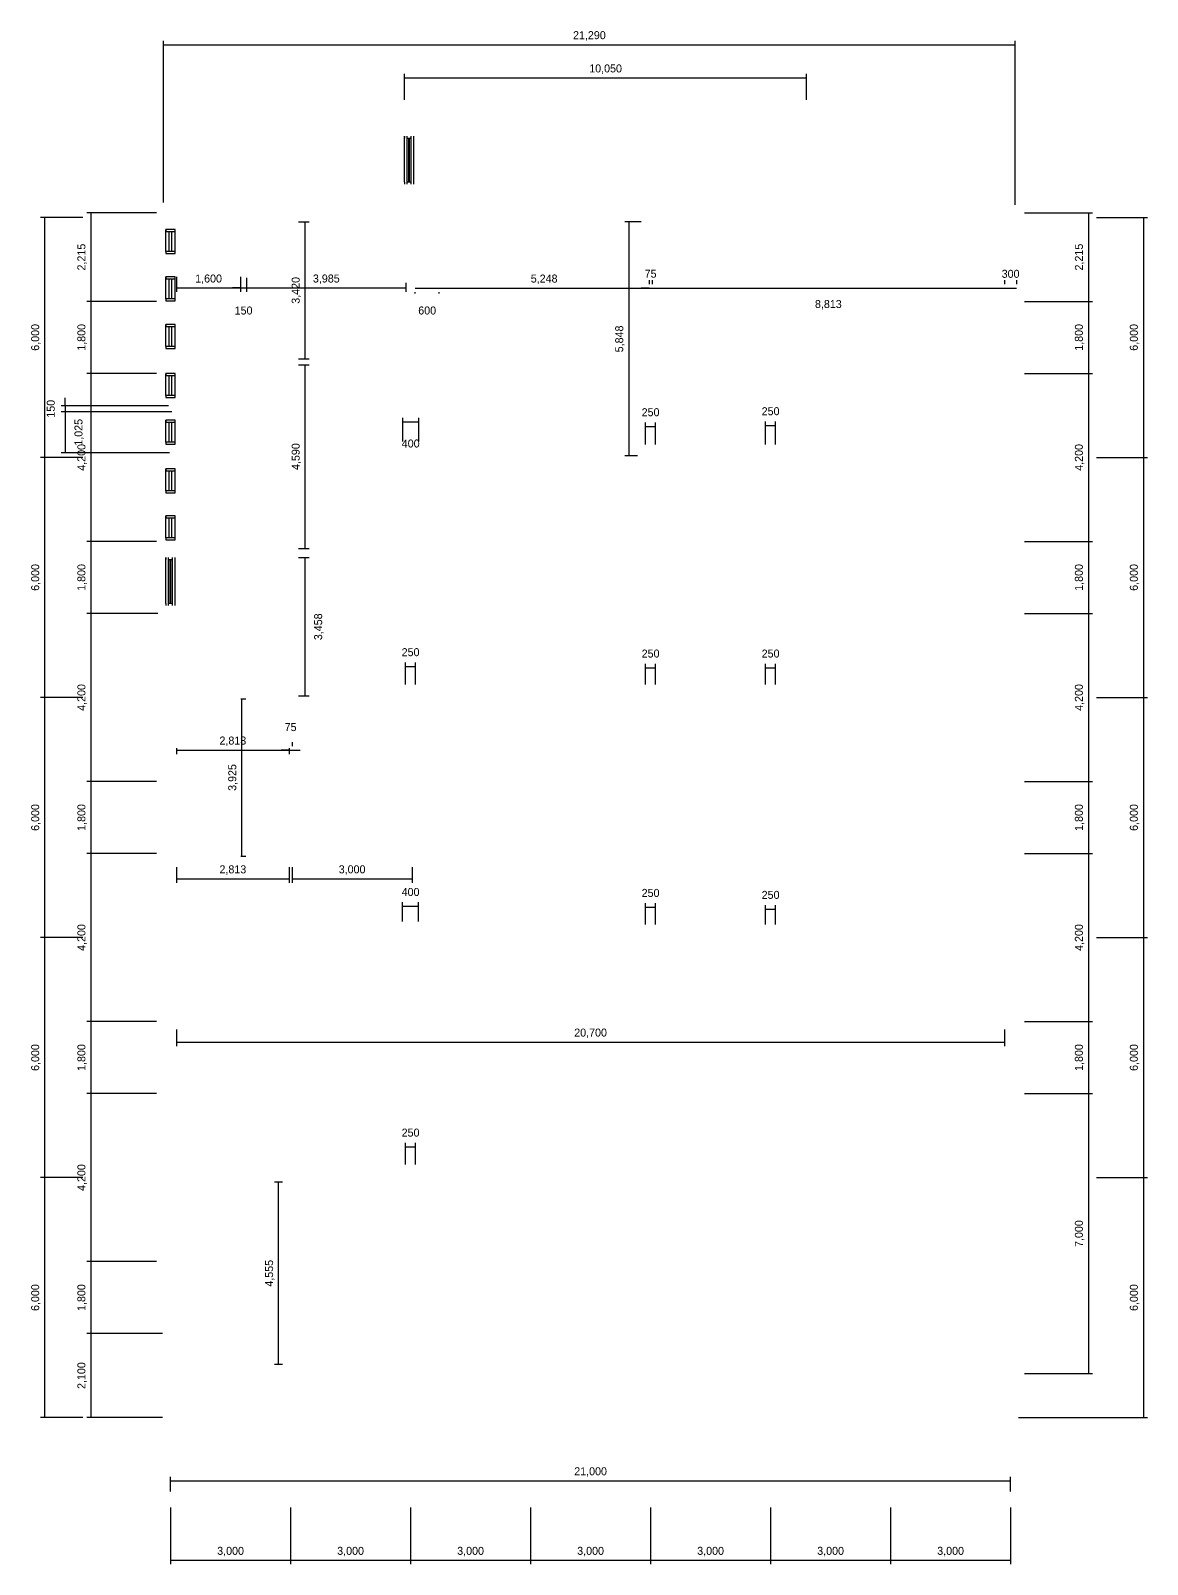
# Model space of a CAD drawing. Extents: x -2017610 to 288295, y -481381 to 250994.
# Drawn here: x 206025 to 233941, y -277472 to -239139 of the extents above; entities that cross this region are included whole.
import ezdxf

# ---------------------------------------------------------------- set-up
doc = ezdxf.new("R2010")
doc.units = 0
doc.header["$LTSCALE"] = 7
doc.header["$MEASUREMENT"] = 0
doc.header["$PDMODE"] = 2
doc.layers.get('0').update_dxf_attribs({"linetype": 'CONTINUOUS'})
doc.layers.get('DEFPOINTS').update_dxf_attribs({"linetype": 'CONTINUOUS'})
doc.layers.add('DIM', color=1, linetype='CONTINUOUS')
doc.layers.add('DOOR-WINDOW', color=8, linetype='CONTINUOUS')
doc.styles.add('STYLUS', font='stylu.ttf')
doc.dimstyles.new('DIM100S', dxfattribs={"dimscale": 0, "dimtxt": 200, "dimasz": 200, "dimexe": 100, "dimexo": 200, "dimgap": 100, "dimtad": 1, "dimdec": 0, "dimtxsty": 'STYLUS', "dimblk1": 'ARCHTICK', "dimblk2": 'ARCHTICK', "dimsah": 1, "dimcen": 100, "dimclrd": 256, "dimclre": 256, "dimclrt": 10, "dimazin": 3, "dimtfac": 1, "dimtdec": 0, "dimtmove": 0, "dimatfit": 3, "dimtolj": 1, "dimtzin": 0})

# ---------------------------------------------------------------- blocks, each defined once
blk = doc.blocks.new('*D653')
at = {"layer": 'DEFPOINTS', "color": 0}
for p in [(224648, -249007), (224398, -249680), (224648, -249680)]:
    blk.add_point(p, dxfattribs=at)
at = {"layer": 'DIM'}
for p, q in [((224398, -249480), (224398, -248907)), ((224398, -249007), (224648, -249007)), ((224648, -249480), (224648, -248907))]:
    blk.add_line(p, q, dxfattribs=at)
at = {"layer": 'DIM', "color": 10, "insert": (224523, -248652), "char_height": 200, "attachment_point": 5, "style": 'STYLUS'}
blk.add_mtext('\\A1;250', dxfattribs=at)
blk = doc.blocks.new('_ARCHTICK')
blk = doc.blocks.new('*D654')
at = {"layer": 'DEFPOINTS', "color": 0}
for p in [(221648, -249032), (221398, -249680), (221648, -249680)]:
    blk.add_point(p, dxfattribs=at)
at = {"layer": 'DIM'}
for p, q in [((221398, -249480), (221398, -248932)), ((221398, -249032), (221648, -249032)), ((221648, -249480), (221648, -248932))]:
    blk.add_line(p, q, dxfattribs=at)
at = {"layer": 'DIM', "color": 10, "insert": (221523, -248677), "char_height": 200, "attachment_point": 5, "style": 'STYLUS'}
blk.add_mtext('\\A1;250', dxfattribs=at)
blk = doc.blocks.new('*D655')
at = {"layer": 'DEFPOINTS', "color": 0}
for p in [(215726, -248914), (215326, -249608), (215726, -249608)]:
    blk.add_point(p, dxfattribs=at)
at = {"layer": 'DIM'}
for p, q in [((215326, -249408), (215326, -248814)), ((215326, -248914), (215726, -248914)), ((215726, -249408), (215726, -248814))]:
    blk.add_line(p, q, dxfattribs=at)
at = {"layer": 'DIM', "color": 10, "insert": (215526, -249459), "char_height": 200, "attachment_point": 5, "style": 'STYLUS'}
blk.add_mtext('\\A1;400', dxfattribs=at)
blk = doc.blocks.new('*D656')
at = {"layer": 'DEFPOINTS', "color": 0}
for p in [(215648, -255030), (215398, -255680), (215648, -255680)]:
    blk.add_point(p, dxfattribs=at)
at = {"layer": 'DIM'}
for p, q in [((215398, -255480), (215398, -254930)), ((215398, -255030), (215648, -255030)), ((215648, -255480), (215648, -254930))]:
    blk.add_line(p, q, dxfattribs=at)
at = {"layer": 'DIM', "color": 10, "insert": (215523, -254675), "char_height": 200, "attachment_point": 5, "style": 'STYLUS'}
blk.add_mtext('\\A1;250', dxfattribs=at)
blk = doc.blocks.new('*D657')
at = {"layer": 'DEFPOINTS', "color": 0}
for p in [(221648, -255064), (221398, -255680), (221648, -255680)]:
    blk.add_point(p, dxfattribs=at)
at = {"layer": 'DIM'}
for p, q in [((221398, -255480), (221398, -254964)), ((221398, -255064), (221648, -255064)), ((221648, -255480), (221648, -254964))]:
    blk.add_line(p, q, dxfattribs=at)
at = {"layer": 'DIM', "color": 10, "insert": (221523, -254709), "char_height": 200, "attachment_point": 5, "style": 'STYLUS'}
blk.add_mtext('\\A1;250', dxfattribs=at)
blk = doc.blocks.new('*D658')
at = {"layer": 'DEFPOINTS', "color": 0}
for p in [(224648, -255064), (224398, -255680), (224648, -255680)]:
    blk.add_point(p, dxfattribs=at)
at = {"layer": 'DIM'}
for p, q in [((224398, -255480), (224398, -254964)), ((224398, -255064), (224648, -255064)), ((224648, -255480), (224648, -254964))]:
    blk.add_line(p, q, dxfattribs=at)
at = {"layer": 'DIM', "color": 10, "insert": (224523, -254709), "char_height": 200, "attachment_point": 5, "style": 'STYLUS'}
blk.add_mtext('\\A1;250', dxfattribs=at)
blk = doc.blocks.new('*D659')
at = {"layer": 'DEFPOINTS', "color": 0}
for p in [(215723, -261023), (215323, -261605), (215723, -261605)]:
    blk.add_point(p, dxfattribs=at)
at = {"layer": 'DIM'}
for p, q in [((215323, -261405), (215323, -260923)), ((215323, -261023), (215723, -261023)), ((215723, -261405), (215723, -260923))]:
    blk.add_line(p, q, dxfattribs=at)
at = {"layer": 'DIM', "color": 10, "insert": (215523, -260668), "char_height": 200, "attachment_point": 5, "style": 'STYLUS'}
blk.add_mtext('\\A1;400', dxfattribs=at)
blk = doc.blocks.new('*D660')
at = {"layer": 'DEFPOINTS', "color": 0}
for p in [(221648, -261047), (221398, -261680), (221648, -261680)]:
    blk.add_point(p, dxfattribs=at)
at = {"layer": 'DIM'}
for p, q in [((221398, -261480), (221398, -260947)), ((221398, -261047), (221648, -261047)), ((221648, -261480), (221648, -260947))]:
    blk.add_line(p, q, dxfattribs=at)
at = {"layer": 'DIM', "color": 10, "insert": (221523, -260692), "char_height": 200, "attachment_point": 5, "style": 'STYLUS'}
blk.add_mtext('\\A1;250', dxfattribs=at)
blk = doc.blocks.new('*D661')
at = {"layer": 'DEFPOINTS', "color": 0}
for p in [(224648, -261096), (224398, -261680), (224648, -261680)]:
    blk.add_point(p, dxfattribs=at)
at = {"layer": 'DIM'}
for p, q in [((224398, -261480), (224398, -260996)), ((224648, -261480), (224648, -260996)), ((224398, -261096), (224648, -261096))]:
    blk.add_line(p, q, dxfattribs=at)
at = {"layer": 'DIM', "color": 10, "insert": (224523, -260741), "char_height": 200, "attachment_point": 5, "style": 'STYLUS'}
blk.add_mtext('\\A1;250', dxfattribs=at)
blk = doc.blocks.new('*D662')
at = {"layer": 'DEFPOINTS', "color": 0}
for p in [(215648, -267038), (215398, -267680), (215648, -267680)]:
    blk.add_point(p, dxfattribs=at)
at = {"layer": 'DIM'}
for p, q in [((215398, -267480), (215398, -266938)), ((215398, -267038), (215648, -267038)), ((215648, -267480), (215648, -266938))]:
    blk.add_line(p, q, dxfattribs=at)
at = {"layer": 'DIM', "color": 10, "insert": (215523, -266683), "char_height": 200, "attachment_point": 5, "style": 'STYLUS'}
blk.add_mtext('\\A1;250', dxfattribs=at)
blk = doc.blocks.new('*D663')
at = {"layer": 'DEFPOINTS', "color": 0}
for p in [(225423, -240320), (215373, -241065), (225423, -241065)]:
    blk.add_point(p, dxfattribs=at)
at = {"layer": 'DIM'}
for p, q in [((215373, -240865), (215373, -240220)), ((215373, -240320), (225423, -240320)), ((225423, -240865), (225423, -240220))]:
    blk.add_line(p, q, dxfattribs=at)
at = {"layer": 'DIM', "color": 10, "insert": (220398, -240101), "char_height": 200, "attachment_point": 5, "style": 'STYLUS'}
blk.add_mtext('\\A1;10,050', dxfattribs=at)
blk = doc.blocks.new('*D664')
at = {"layer": 'DEFPOINTS', "color": 0}
for p in [(230638, -239489), (209348, -243630), (230638, -243690)]:
    blk.add_point(p, dxfattribs=at)
at = {"layer": 'DIM'}
for p, q in [((209348, -243430), (209348, -239389)), ((209348, -239489), (230638, -239489)), ((230638, -243490), (230638, -239389))]:
    blk.add_line(p, q, dxfattribs=at)
at = {"layer": 'DIM', "color": 10, "insert": (219993, -239270), "char_height": 200, "attachment_point": 5, "style": 'STYLUS'}
blk.add_mtext('\\A1;21,290', dxfattribs=at)
blk = doc.blocks.new('*D665')
at = {"layer": 'DEFPOINTS', "color": 0}
for p in [(209523, -275855), (212523, -275855), (212523, -277372)]:
    blk.add_point(p, dxfattribs=at)
at = {"layer": 'DIM'}
for p, q in [((209523, -276055), (209523, -277472)), ((212523, -276055), (212523, -277472)), ((209523, -277372), (212523, -277372))]:
    blk.add_line(p, q, dxfattribs=at)
at = {"layer": 'DIM', "color": 10, "insert": (211023, -277154), "char_height": 200, "attachment_point": 5, "style": 'STYLUS'}
blk.add_mtext('\\A1;3,000', dxfattribs=at)
blk = doc.blocks.new('*D666')
at = {"layer": 'DEFPOINTS', "color": 0}
for p in [(212523, -275855), (215523, -275855), (215523, -277372)]:
    blk.add_point(p, dxfattribs=at)
at = {"layer": 'DIM'}
for p, q in [((212523, -276055), (212523, -277472)), ((215523, -276055), (215523, -277472)), ((212523, -277372), (215523, -277372))]:
    blk.add_line(p, q, dxfattribs=at)
at = {"layer": 'DIM', "color": 10, "insert": (214023, -277154), "char_height": 200, "attachment_point": 5, "style": 'STYLUS'}
blk.add_mtext('\\A1;3,000', dxfattribs=at)
blk = doc.blocks.new('*D667')
at = {"layer": 'DEFPOINTS', "color": 0}
for p in [(215523, -275855), (218523, -275855), (218523, -277372)]:
    blk.add_point(p, dxfattribs=at)
at = {"layer": 'DIM'}
for p, q in [((215523, -276055), (215523, -277472)), ((218523, -276055), (218523, -277472)), ((215523, -277372), (218523, -277372))]:
    blk.add_line(p, q, dxfattribs=at)
at = {"layer": 'DIM', "color": 10, "insert": (217023, -277154), "char_height": 200, "attachment_point": 5, "style": 'STYLUS'}
blk.add_mtext('\\A1;3,000', dxfattribs=at)
blk = doc.blocks.new('*D668')
at = {"layer": 'DEFPOINTS', "color": 0}
for p in [(218523, -275855), (221523, -275855), (221523, -277372)]:
    blk.add_point(p, dxfattribs=at)
at = {"layer": 'DIM'}
for p, q in [((218523, -276055), (218523, -277472)), ((221523, -276055), (221523, -277472)), ((218523, -277372), (221523, -277372))]:
    blk.add_line(p, q, dxfattribs=at)
at = {"layer": 'DIM', "color": 10, "insert": (220023, -277154), "char_height": 200, "attachment_point": 5, "style": 'STYLUS'}
blk.add_mtext('\\A1;3,000', dxfattribs=at)
blk = doc.blocks.new('*D669')
at = {"layer": 'DEFPOINTS', "color": 0}
for p in [(221523, -275855), (224523, -275855), (224523, -277372)]:
    blk.add_point(p, dxfattribs=at)
at = {"layer": 'DIM'}
for p, q in [((221523, -276055), (221523, -277472)), ((224523, -276055), (224523, -277472)), ((221523, -277372), (224523, -277372))]:
    blk.add_line(p, q, dxfattribs=at)
at = {"layer": 'DIM', "color": 10, "insert": (223023, -277154), "char_height": 200, "attachment_point": 5, "style": 'STYLUS'}
blk.add_mtext('\\A1;3,000', dxfattribs=at)
blk = doc.blocks.new('*D670')
at = {"layer": 'DEFPOINTS', "color": 0}
for p in [(224523, -275855), (227523, -275855), (227523, -277372)]:
    blk.add_point(p, dxfattribs=at)
at = {"layer": 'DIM'}
for p, q in [((224523, -276055), (224523, -277472)), ((227523, -276055), (227523, -277472)), ((224523, -277372), (227523, -277372))]:
    blk.add_line(p, q, dxfattribs=at)
at = {"layer": 'DIM', "color": 10, "insert": (226023, -277154), "char_height": 200, "attachment_point": 5, "style": 'STYLUS'}
blk.add_mtext('\\A1;3,000', dxfattribs=at)
blk = doc.blocks.new('*D671')
at = {"layer": 'DEFPOINTS', "color": 0}
for p in [(227523, -275855), (230523, -275855), (230523, -277372)]:
    blk.add_point(p, dxfattribs=at)
at = {"layer": 'DIM'}
for p, q in [((227523, -276055), (227523, -277472)), ((230523, -276055), (230523, -277472)), ((227523, -277372), (230523, -277372))]:
    blk.add_line(p, q, dxfattribs=at)
at = {"layer": 'DIM', "color": 10, "insert": (229023, -277154), "char_height": 200, "attachment_point": 5, "style": 'STYLUS'}
blk.add_mtext('\\A1;3,000', dxfattribs=at)
blk = doc.blocks.new('*D672')
at = {"layer": 'DEFPOINTS', "color": 0}
for p in [(230523, -275384), (209523, -275855), (230523, -275855)]:
    blk.add_point(p, dxfattribs=at)
at = {"layer": 'DIM'}
for p, q in [((209523, -275655), (209523, -275284)), ((209523, -275384), (230523, -275384)), ((230523, -275655), (230523, -275284))]:
    blk.add_line(p, q, dxfattribs=at)
at = {"layer": 'DIM', "color": 10, "insert": (220023, -275165), "char_height": 200, "attachment_point": 5, "style": 'STYLUS'}
blk.add_mtext('\\A1;21,000', dxfattribs=at)
blk = doc.blocks.new('*D673')
at = {"layer": 'DEFPOINTS', "color": 0}
for p in [(230673, -243690), (230673, -245905), (232467, -245905)]:
    blk.add_point(p, dxfattribs=at)
at = {"layer": 'DIM'}
for p, q in [((230873, -243690), (232567, -243690)), ((232467, -243690), (232467, -245905)), ((230873, -245905), (232567, -245905))]:
    blk.add_line(p, q, dxfattribs=at)
at = {"layer": 'DIM', "color": 10, "insert": (232249, -244798), "char_height": 200, "attachment_point": 5, "rotation": 90, "style": 'STYLUS'}
blk.add_mtext('\\A1;2,215', dxfattribs=at)
blk = doc.blocks.new('*D674')
at = {"layer": 'DEFPOINTS', "color": 0}
for p in [(230673, -245905), (230673, -247705), (232467, -247705)]:
    blk.add_point(p, dxfattribs=at)
at = {"layer": 'DIM'}
for p, q in [((230873, -245905), (232567, -245905)), ((232467, -245905), (232467, -247705)), ((230873, -247705), (232567, -247705))]:
    blk.add_line(p, q, dxfattribs=at)
at = {"layer": 'DIM', "color": 10, "insert": (232248, -246805), "char_height": 200, "attachment_point": 5, "rotation": 90, "style": 'STYLUS'}
blk.add_mtext('\\A1;1,800', dxfattribs=at)
blk = doc.blocks.new('*D675')
at = {"layer": 'DEFPOINTS', "color": 0}
for p in [(230673, -247705), (230673, -251905), (232467, -251905)]:
    blk.add_point(p, dxfattribs=at)
at = {"layer": 'DIM'}
for p, q in [((230873, -247705), (232567, -247705)), ((232467, -247705), (232467, -251905)), ((230873, -251905), (232567, -251905))]:
    blk.add_line(p, q, dxfattribs=at)
at = {"layer": 'DIM', "color": 10, "insert": (232248, -249805), "char_height": 200, "attachment_point": 5, "rotation": 90, "style": 'STYLUS'}
blk.add_mtext('\\A1;4,200', dxfattribs=at)
blk = doc.blocks.new('*D676')
at = {"layer": 'DEFPOINTS', "color": 0}
for p in [(230673, -251905), (230673, -253705), (232467, -253705)]:
    blk.add_point(p, dxfattribs=at)
at = {"layer": 'DIM'}
for p, q in [((230873, -251905), (232567, -251905)), ((232467, -251905), (232467, -253705)), ((230873, -253705), (232567, -253705))]:
    blk.add_line(p, q, dxfattribs=at)
at = {"layer": 'DIM', "color": 10, "insert": (232248, -252805), "char_height": 200, "attachment_point": 5, "rotation": 90, "style": 'STYLUS'}
blk.add_mtext('\\A1;1,800', dxfattribs=at)
blk = doc.blocks.new('*D677')
at = {"layer": 'DEFPOINTS', "color": 0}
for p in [(230673, -253705), (230673, -257905), (232467, -257905)]:
    blk.add_point(p, dxfattribs=at)
at = {"layer": 'DIM'}
for p, q in [((230873, -253705), (232567, -253705)), ((232467, -253705), (232467, -257905)), ((230873, -257905), (232567, -257905))]:
    blk.add_line(p, q, dxfattribs=at)
at = {"layer": 'DIM', "color": 10, "insert": (232248, -255805), "char_height": 200, "attachment_point": 5, "rotation": 90, "style": 'STYLUS'}
blk.add_mtext('\\A1;4,200', dxfattribs=at)
blk = doc.blocks.new('*D678')
at = {"layer": 'DEFPOINTS', "color": 0}
for p in [(230673, -257905), (230673, -259705), (232467, -259705)]:
    blk.add_point(p, dxfattribs=at)
at = {"layer": 'DIM'}
for p, q in [((230873, -257905), (232567, -257905)), ((232467, -257905), (232467, -259705)), ((230873, -259705), (232567, -259705))]:
    blk.add_line(p, q, dxfattribs=at)
at = {"layer": 'DIM', "color": 10, "insert": (232248, -258805), "char_height": 200, "attachment_point": 5, "rotation": 90, "style": 'STYLUS'}
blk.add_mtext('\\A1;1,800', dxfattribs=at)
blk = doc.blocks.new('*D679')
at = {"layer": 'DEFPOINTS', "color": 0}
for p in [(230673, -259705), (230673, -263905), (232467, -263905)]:
    blk.add_point(p, dxfattribs=at)
at = {"layer": 'DIM'}
for p, q in [((230873, -259705), (232567, -259705)), ((232467, -259705), (232467, -263905)), ((230873, -263905), (232567, -263905))]:
    blk.add_line(p, q, dxfattribs=at)
at = {"layer": 'DIM', "color": 10, "insert": (232248, -261805), "char_height": 200, "attachment_point": 5, "rotation": 90, "style": 'STYLUS'}
blk.add_mtext('\\A1;4,200', dxfattribs=at)
blk = doc.blocks.new('*D680')
at = {"layer": 'DEFPOINTS', "color": 0}
for p in [(230673, -263905), (230673, -265705), (232467, -265705)]:
    blk.add_point(p, dxfattribs=at)
at = {"layer": 'DIM'}
for p, q in [((230873, -263905), (232567, -263905)), ((232467, -263905), (232467, -265705)), ((230873, -265705), (232567, -265705))]:
    blk.add_line(p, q, dxfattribs=at)
at = {"layer": 'DIM', "color": 10, "insert": (232248, -264805), "char_height": 200, "attachment_point": 5, "rotation": 90, "style": 'STYLUS'}
blk.add_mtext('\\A1;1,800', dxfattribs=at)
blk = doc.blocks.new('*D681')
at = {"layer": 'DEFPOINTS', "color": 0}
for p in [(230673, -265705), (230673, -272705), (232467, -272705)]:
    blk.add_point(p, dxfattribs=at)
at = {"layer": 'DIM'}
for p, q in [((230873, -265705), (232567, -265705)), ((232467, -265705), (232467, -272705)), ((230873, -272705), (232567, -272705))]:
    blk.add_line(p, q, dxfattribs=at)
at = {"layer": 'DIM', "color": 10, "insert": (232248, -269205), "char_height": 200, "attachment_point": 5, "rotation": 90, "style": 'STYLUS'}
blk.add_mtext('\\A1;7,000', dxfattribs=at)
blk = doc.blocks.new('*D682')
at = {"layer": 'DEFPOINTS', "color": 0}
for p in [(232467, -243805), (232467, -249805), (233841, -249805)]:
    blk.add_point(p, dxfattribs=at)
at = {"layer": 'DIM'}
for p, q in [((232667, -243805), (233941, -243805)), ((233841, -243805), (233841, -249805)), ((232667, -249805), (233941, -249805))]:
    blk.add_line(p, q, dxfattribs=at)
at = {"layer": 'DIM', "color": 10, "insert": (233622, -246805), "char_height": 200, "attachment_point": 5, "rotation": 90, "style": 'STYLUS'}
blk.add_mtext('\\A1;6,000', dxfattribs=at)
blk = doc.blocks.new('*D683')
at = {"layer": 'DEFPOINTS', "color": 0}
for p in [(232467, -249805), (232467, -255805), (233841, -255805)]:
    blk.add_point(p, dxfattribs=at)
at = {"layer": 'DIM'}
for p, q in [((232667, -249805), (233941, -249805)), ((233841, -249805), (233841, -255805)), ((232667, -255805), (233941, -255805))]:
    blk.add_line(p, q, dxfattribs=at)
at = {"layer": 'DIM', "color": 10, "insert": (233622, -252805), "char_height": 200, "attachment_point": 5, "rotation": 90, "style": 'STYLUS'}
blk.add_mtext('\\A1;6,000', dxfattribs=at)
blk = doc.blocks.new('*D684')
at = {"layer": 'DEFPOINTS', "color": 0}
for p in [(232467, -255805), (232467, -261805), (233841, -261805)]:
    blk.add_point(p, dxfattribs=at)
at = {"layer": 'DIM'}
for p, q in [((232667, -255805), (233941, -255805)), ((233841, -255805), (233841, -261805)), ((232667, -261805), (233941, -261805))]:
    blk.add_line(p, q, dxfattribs=at)
at = {"layer": 'DIM', "color": 10, "insert": (233622, -258805), "char_height": 200, "attachment_point": 5, "rotation": 90, "style": 'STYLUS'}
blk.add_mtext('\\A1;6,000', dxfattribs=at)
blk = doc.blocks.new('*D685')
at = {"layer": 'DEFPOINTS', "color": 0}
for p in [(232467, -261805), (232467, -267805), (233841, -267805)]:
    blk.add_point(p, dxfattribs=at)
at = {"layer": 'DIM'}
for p, q in [((232667, -261805), (233941, -261805)), ((233841, -261805), (233841, -267805)), ((232667, -267805), (233941, -267805))]:
    blk.add_line(p, q, dxfattribs=at)
at = {"layer": 'DIM', "color": 10, "insert": (233622, -264805), "char_height": 200, "attachment_point": 5, "rotation": 90, "style": 'STYLUS'}
blk.add_mtext('\\A1;6,000', dxfattribs=at)
blk = doc.blocks.new('*D686')
at = {"layer": 'DEFPOINTS', "color": 0}
for p in [(232467, -267805), (230523, -273805), (233841, -273805)]:
    blk.add_point(p, dxfattribs=at)
at = {"layer": 'DIM'}
for p, q in [((232667, -267805), (233941, -267805)), ((233841, -267805), (233841, -273805)), ((230723, -273805), (233941, -273805))]:
    blk.add_line(p, q, dxfattribs=at)
at = {"layer": 'DIM', "color": 10, "insert": (233622, -270805), "char_height": 200, "attachment_point": 5, "rotation": 90, "style": 'STYLUS'}
blk.add_mtext('\\A1;6,000', dxfattribs=at)
blk = doc.blocks.new('*D687')
at = {"layer": 'DEFPOINTS', "color": 0}
for p in [(209373, -243690), (207530, -245905), (209373, -245905)]:
    blk.add_point(p, dxfattribs=at)
at = {"layer": 'DIM'}
for p, q in [((209173, -243690), (207430, -243690)), ((207530, -243690), (207530, -245905)), ((209173, -245905), (207430, -245905))]:
    blk.add_line(p, q, dxfattribs=at)
at = {"layer": 'DIM', "color": 10, "insert": (207312, -244798), "char_height": 200, "attachment_point": 5, "rotation": 90, "style": 'STYLUS'}
blk.add_mtext('\\A1;2,215', dxfattribs=at)
blk = doc.blocks.new('*D688')
at = {"layer": 'DEFPOINTS', "color": 0}
for p in [(209373, -245905), (207530, -247705), (209373, -247705)]:
    blk.add_point(p, dxfattribs=at)
at = {"layer": 'DIM'}
for p, q in [((209173, -245905), (207430, -245905)), ((207530, -245905), (207530, -247705)), ((209173, -247705), (207430, -247705))]:
    blk.add_line(p, q, dxfattribs=at)
at = {"layer": 'DIM', "color": 10, "insert": (207312, -246805), "char_height": 200, "attachment_point": 5, "rotation": 90, "style": 'STYLUS'}
blk.add_mtext('\\A1;1,800', dxfattribs=at)
blk = doc.blocks.new('*D689')
at = {"layer": 'DEFPOINTS', "color": 0}
for p in [(209373, -247705), (207530, -251905), (209373, -251905)]:
    blk.add_point(p, dxfattribs=at)
at = {"layer": 'DIM'}
for p, q in [((209173, -247705), (207430, -247705)), ((207530, -247705), (207530, -251905)), ((209173, -251905), (207430, -251905))]:
    blk.add_line(p, q, dxfattribs=at)
at = {"layer": 'DIM', "color": 10, "insert": (207312, -249805), "char_height": 200, "attachment_point": 5, "rotation": 90, "style": 'STYLUS'}
blk.add_mtext('\\A1;4,200', dxfattribs=at)
blk = doc.blocks.new('*D690')
at = {"layer": 'DEFPOINTS', "color": 0}
for p in [(209373, -251905), (207530, -253705), (209408, -253705)]:
    blk.add_point(p, dxfattribs=at)
at = {"layer": 'DIM'}
for p, q in [((209173, -251905), (207430, -251905)), ((207530, -251905), (207530, -253705)), ((209208, -253705), (207430, -253705))]:
    blk.add_line(p, q, dxfattribs=at)
at = {"layer": 'DIM', "color": 10, "insert": (207312, -252805), "char_height": 200, "attachment_point": 5, "rotation": 90, "style": 'STYLUS'}
blk.add_mtext('\\A1;1,800', dxfattribs=at)
blk = doc.blocks.new('*D691')
at = {"layer": 'DEFPOINTS', "color": 0}
for p in [(209408, -253705), (207530, -257905), (209373, -257905)]:
    blk.add_point(p, dxfattribs=at)
at = {"layer": 'DIM'}
for p, q in [((209208, -253705), (207430, -253705)), ((207530, -253705), (207530, -257905)), ((209173, -257905), (207430, -257905))]:
    blk.add_line(p, q, dxfattribs=at)
at = {"layer": 'DIM', "color": 10, "insert": (207312, -255805), "char_height": 200, "attachment_point": 5, "rotation": 90, "style": 'STYLUS'}
blk.add_mtext('\\A1;4,200', dxfattribs=at)
blk = doc.blocks.new('*D692')
at = {"layer": 'DEFPOINTS', "color": 0}
for p in [(209373, -257905), (207530, -259705), (209373, -259705)]:
    blk.add_point(p, dxfattribs=at)
at = {"layer": 'DIM'}
for p, q in [((209173, -257905), (207430, -257905)), ((207530, -257905), (207530, -259705)), ((209173, -259705), (207430, -259705))]:
    blk.add_line(p, q, dxfattribs=at)
at = {"layer": 'DIM', "color": 10, "insert": (207312, -258805), "char_height": 200, "attachment_point": 5, "rotation": 90, "style": 'STYLUS'}
blk.add_mtext('\\A1;1,800', dxfattribs=at)
blk = doc.blocks.new('*D693')
at = {"layer": 'DEFPOINTS', "color": 0}
for p in [(209373, -259705), (207530, -263905), (209373, -263905)]:
    blk.add_point(p, dxfattribs=at)
at = {"layer": 'DIM'}
for p, q in [((209173, -259705), (207430, -259705)), ((207530, -259705), (207530, -263905)), ((209173, -263905), (207430, -263905))]:
    blk.add_line(p, q, dxfattribs=at)
at = {"layer": 'DIM', "color": 10, "insert": (207312, -261805), "char_height": 200, "attachment_point": 5, "rotation": 90, "style": 'STYLUS'}
blk.add_mtext('\\A1;4,200', dxfattribs=at)
blk = doc.blocks.new('*D694')
at = {"layer": 'DEFPOINTS', "color": 0}
for p in [(209373, -263905), (207530, -265705), (209373, -265705)]:
    blk.add_point(p, dxfattribs=at)
at = {"layer": 'DIM'}
for p, q in [((209173, -263905), (207430, -263905)), ((207530, -263905), (207530, -265705)), ((209173, -265705), (207430, -265705))]:
    blk.add_line(p, q, dxfattribs=at)
at = {"layer": 'DIM', "color": 10, "insert": (207312, -264805), "char_height": 200, "attachment_point": 5, "rotation": 90, "style": 'STYLUS'}
blk.add_mtext('\\A1;1,800', dxfattribs=at)
blk = doc.blocks.new('*D695')
at = {"layer": 'DEFPOINTS', "color": 0}
for p in [(209373, -265705), (207530, -269905), (209373, -269905)]:
    blk.add_point(p, dxfattribs=at)
at = {"layer": 'DIM'}
for p, q in [((209173, -265705), (207430, -265705)), ((207530, -265705), (207530, -269905)), ((209173, -269905), (207430, -269905))]:
    blk.add_line(p, q, dxfattribs=at)
at = {"layer": 'DIM', "color": 10, "insert": (207312, -267805), "char_height": 200, "attachment_point": 5, "rotation": 90, "style": 'STYLUS'}
blk.add_mtext('\\A1;4,200', dxfattribs=at)
blk = doc.blocks.new('*D696')
at = {"layer": 'DEFPOINTS', "color": 0}
for p in [(209373, -269905), (207530, -271705), (209523, -271705)]:
    blk.add_point(p, dxfattribs=at)
at = {"layer": 'DIM'}
for p, q in [((209173, -269905), (207430, -269905)), ((207530, -269905), (207530, -271705)), ((209323, -271705), (207430, -271705))]:
    blk.add_line(p, q, dxfattribs=at)
at = {"layer": 'DIM', "color": 10, "insert": (207312, -270805), "char_height": 200, "attachment_point": 5, "rotation": 90, "style": 'STYLUS'}
blk.add_mtext('\\A1;1,800', dxfattribs=at)
blk = doc.blocks.new('*D697')
at = {"layer": 'DEFPOINTS', "color": 0}
for p in [(209523, -271705), (207530, -273805), (209523, -273805)]:
    blk.add_point(p, dxfattribs=at)
at = {"layer": 'DIM'}
for p, q in [((209323, -271705), (207430, -271705)), ((207530, -271705), (207530, -273805)), ((209323, -273805), (207430, -273805))]:
    blk.add_line(p, q, dxfattribs=at)
at = {"layer": 'DIM', "color": 10, "insert": (207312, -272755), "char_height": 200, "attachment_point": 5, "rotation": 90, "style": 'STYLUS'}
blk.add_mtext('\\A1;2,100', dxfattribs=at)
blk = doc.blocks.new('*D698')
at = {"layer": 'DEFPOINTS', "color": 0}
for p in [(207530, -243805), (206375, -249805), (207530, -249805)]:
    blk.add_point(p, dxfattribs=at)
at = {"layer": 'DIM'}
for p, q in [((207330, -243805), (206275, -243805)), ((206375, -243805), (206375, -249805)), ((207330, -249805), (206275, -249805))]:
    blk.add_line(p, q, dxfattribs=at)
at = {"layer": 'DIM', "color": 10, "insert": (206157, -246805), "char_height": 200, "attachment_point": 5, "rotation": 90, "style": 'STYLUS'}
blk.add_mtext('\\A1;6,000', dxfattribs=at)
blk = doc.blocks.new('*D699')
at = {"layer": 'DEFPOINTS', "color": 0}
for p in [(207530, -249805), (206375, -255805), (207530, -255805)]:
    blk.add_point(p, dxfattribs=at)
at = {"layer": 'DIM'}
for p, q in [((207330, -249805), (206275, -249805)), ((206375, -249805), (206375, -255805)), ((207330, -255805), (206275, -255805))]:
    blk.add_line(p, q, dxfattribs=at)
at = {"layer": 'DIM', "color": 10, "insert": (206157, -252805), "char_height": 200, "attachment_point": 5, "rotation": 90, "style": 'STYLUS'}
blk.add_mtext('\\A1;6,000', dxfattribs=at)
blk = doc.blocks.new('*D700')
at = {"layer": 'DEFPOINTS', "color": 0}
for p in [(207530, -255805), (206375, -261805), (207530, -261805)]:
    blk.add_point(p, dxfattribs=at)
at = {"layer": 'DIM'}
for p, q in [((207330, -255805), (206275, -255805)), ((206375, -255805), (206375, -261805)), ((207330, -261805), (206275, -261805))]:
    blk.add_line(p, q, dxfattribs=at)
at = {"layer": 'DIM', "color": 10, "insert": (206157, -258805), "char_height": 200, "attachment_point": 5, "rotation": 90, "style": 'STYLUS'}
blk.add_mtext('\\A1;6,000', dxfattribs=at)
blk = doc.blocks.new('*D701')
at = {"layer": 'DEFPOINTS', "color": 0}
for p in [(207530, -261805), (206375, -267805), (207530, -267805)]:
    blk.add_point(p, dxfattribs=at)
at = {"layer": 'DIM'}
for p, q in [((207330, -261805), (206275, -261805)), ((206375, -261805), (206375, -267805)), ((207330, -267805), (206275, -267805))]:
    blk.add_line(p, q, dxfattribs=at)
at = {"layer": 'DIM', "color": 10, "insert": (206157, -264805), "char_height": 200, "attachment_point": 5, "rotation": 90, "style": 'STYLUS'}
blk.add_mtext('\\A1;6,000', dxfattribs=at)
blk = doc.blocks.new('*D702')
at = {"layer": 'DEFPOINTS', "color": 0}
for p in [(207530, -267805), (206375, -273805), (207530, -273805)]:
    blk.add_point(p, dxfattribs=at)
at = {"layer": 'DIM'}
for p, q in [((207330, -267805), (206275, -267805)), ((206375, -267805), (206375, -273805)), ((207330, -273805), (206275, -273805))]:
    blk.add_line(p, q, dxfattribs=at)
at = {"layer": 'DIM', "color": 10, "insert": (206157, -270805), "char_height": 200, "attachment_point": 5, "rotation": 90, "style": 'STYLUS'}
blk.add_mtext('\\A1;6,000', dxfattribs=at)
blk = doc.blocks.new('*D703')
at = {"layer": 'DEFPOINTS', "color": 0}
for p in [(206884, -248665), (209673, -248515), (209754, -248665)]:
    blk.add_point(p, dxfattribs=at)
at = {"layer": 'DIM'}
for p, q in [((206884, -248515), (206884, -248315)), ((209473, -248515), (206784, -248515)), ((209554, -248665), (206784, -248665)), ((206884, -248515), (206884, -248665)), ((206884, -248665), (206884, -248865))]:
    blk.add_line(p, q, dxfattribs=at)
at = {"layer": 'DIM', "color": 10, "insert": (206529, -248590), "char_height": 200, "attachment_point": 5, "rotation": 90, "style": 'STYLUS'}
blk.add_mtext('\\A1;150', dxfattribs=at)
blk = doc.blocks.new('*D704')
at = {"layer": 'DEFPOINTS', "color": 0}
for p in [(209754, -248665), (206884, -249690), (209698, -249690)]:
    blk.add_point(p, dxfattribs=at)
at = {"layer": 'DIM'}
for p, q in [((209554, -248665), (206784, -248665)), ((206884, -248665), (206884, -249690)), ((209498, -249690), (206784, -249690))]:
    blk.add_line(p, q, dxfattribs=at)
at = {"layer": 'DIM', "color": 10, "insert": (207239, -249178), "char_height": 200, "attachment_point": 5, "rotation": 90, "style": 'STYLUS'}
blk.add_mtext('\\A1;1,025', dxfattribs=at)
blk = doc.blocks.new('*D705')
at = {"layer": 'DEFPOINTS', "color": 0}
for p in [(209673, -245095), (211273, -245095), (211273, -245570)]:
    blk.add_point(p, dxfattribs=at)
at = {"layer": 'DIM'}
for p, q in [((209673, -245295), (209673, -245670)), ((211273, -245295), (211273, -245670)), ((209673, -245570), (211273, -245570))]:
    blk.add_line(p, q, dxfattribs=at)
at = {"layer": 'DIM', "color": 10, "insert": (210473, -245352), "char_height": 200, "attachment_point": 5, "style": 'STYLUS'}
blk.add_mtext('\\A1;1,600', dxfattribs=at)
blk = doc.blocks.new('*D855')
at = {"layer": 'DEFPOINTS', "color": 0}
for p in [(211273, -245095), (211423, -245120), (211423, -245570)]:
    blk.add_point(p, dxfattribs=at)
at = {"layer": 'DIM'}
for p, q in [((211273, -245295), (211273, -245670)), ((211423, -245320), (211423, -245670)), ((211273, -245570), (211073, -245570)), ((211273, -245570), (211423, -245570)), ((211423, -245570), (211623, -245570))]:
    blk.add_line(p, q, dxfattribs=at)
at = {"layer": 'DIM', "color": 10, "insert": (211348, -246135), "char_height": 200, "attachment_point": 5, "style": 'STYLUS'}
blk.add_mtext('\\A1;150', dxfattribs=at)
blk = doc.blocks.new('*D706')
at = {"layer": 'DEFPOINTS', "color": 0}
for p in [(211423, -245120), (215408, -245238), (215408, -245570)]:
    blk.add_point(p, dxfattribs=at)
at = {"layer": 'DIM'}
for p, q in [((211423, -245320), (211423, -245670)), ((211423, -245570), (215408, -245570)), ((215408, -245438), (215408, -245670))]:
    blk.add_line(p, q, dxfattribs=at)
at = {"layer": 'DIM', "color": 10, "insert": (213416, -245352), "char_height": 200, "attachment_point": 5, "style": 'STYLUS'}
blk.add_mtext('\\A1;3,985', dxfattribs=at)
blk = doc.blocks.new('W600')
at = {"layer": 'DOOR-WINDOW', "ltscale": 1000}
for p, q in [((50, 0), (0, 0)), ((0, 0), (0, -230)), ((50, 0), (600, 0)), ((50, -230), (50, 0)), ((550, 0), (550, -230)), ((600, 0), (550, 0)), ((600, -230), (600, 0)), ((0, -230), (50, -230)), ((50, -80), (550, -80)), ((50, -150), (550, -150)), ((50, -230), (600, -230)), ((550, -230), (600, -230))]:
    blk.add_line(p, q, dxfattribs=at)
blk = doc.blocks.new('W1200')
for p, q in [((50, 230), (0, 230)), ((0, 165), (1200, 165)), ((0, 65), (1200, 65)), ((0, 0), (50, 0)), ((50, 230), (1200, 230)), ((50, 65), (50, 165)), ((50, 125), (1150, 125)), ((50, 105), (1150, 105)), ((50, 0), (1200, 0)), ((1200, 230), (1150, 230)), ((1150, 165), (1150, 65)), ((1150, 0), (1200, 0))]:
    blk.add_line(p, q)
blk = doc.blocks.new('*D737')
at = {"layer": 'DEFPOINTS', "color": 0}
for p in [(209673, -256874), (212486, -256874), (212486, -257119)]:
    blk.add_point(p, dxfattribs=at)
at = {"layer": 'DIM'}
for p, q in [((209673, -257074), (209673, -257219)), ((209673, -257119), (212486, -257119)), ((212486, -257074), (212486, -257219))]:
    blk.add_line(p, q, dxfattribs=at)
at = {"layer": 'DIM', "color": 10, "insert": (211080, -256901), "char_height": 200, "attachment_point": 5, "style": 'STYLUS'}
blk.add_mtext('\\A1;2,813', dxfattribs=at)
blk = doc.blocks.new('*D738')
at = {"layer": 'DEFPOINTS', "color": 0}
for p in [(212486, -256874), (212561, -257119), (212561, -257119)]:
    blk.add_point(p, dxfattribs=at)
at = {"layer": 'DIM'}
for p, q in [((212486, -257119), (212286, -257119)), ((212486, -257074), (212486, -257219)), ((212486, -257119), (212561, -257119)), ((212561, -256919), (212561, -257019)), ((212561, -257119), (212761, -257119))]:
    blk.add_line(p, q, dxfattribs=at)
at = {"layer": 'DIM', "color": 10, "insert": (212523, -256547), "char_height": 200, "attachment_point": 5, "style": 'STYLUS'}
blk.add_mtext('\\A1;75', dxfattribs=at)
blk = doc.blocks.new('*D739')
at = {"layer": 'DEFPOINTS', "color": 0}
for p in [(209673, -259843), (212486, -259843), (212486, -260338)]:
    blk.add_point(p, dxfattribs=at)
at = {"layer": 'DIM'}
for p, q in [((209673, -260043), (209673, -260438)), ((212486, -260043), (212486, -260438)), ((209673, -260338), (212486, -260338))]:
    blk.add_line(p, q, dxfattribs=at)
at = {"layer": 'DIM', "color": 10, "insert": (211080, -260120), "char_height": 200, "attachment_point": 5, "style": 'STYLUS'}
blk.add_mtext('\\A1;2,813', dxfattribs=at)
blk = doc.blocks.new('*D740')
at = {"layer": 'DEFPOINTS', "color": 0}
for p in [(212561, -259843), (215561, -259843), (215561, -260338)]:
    blk.add_point(p, dxfattribs=at)
at = {"layer": 'DIM'}
for p, q in [((212561, -260043), (212561, -260438)), ((215561, -260043), (215561, -260438)), ((212561, -260338), (215561, -260338))]:
    blk.add_line(p, q, dxfattribs=at)
at = {"layer": 'DIM', "color": 10, "insert": (214061, -260119), "char_height": 200, "attachment_point": 5, "style": 'STYLUS'}
blk.add_mtext('\\A1;3,000', dxfattribs=at)
blk = doc.blocks.new('*D741')
at = {"layer": 'DEFPOINTS', "color": 0}
for p in [(211080, -255843), (211302, -255843), (211080, -259768)]:
    blk.add_point(p, dxfattribs=at)
at = {"layer": 'DIM'}
for p, q in [((211280, -255843), (211402, -255843)), ((211302, -259768), (211302, -255843)), ((211280, -259768), (211402, -259768))]:
    blk.add_line(p, q, dxfattribs=at)
at = {"layer": 'DIM', "color": 10, "insert": (211083, -257805), "char_height": 200, "attachment_point": 5, "rotation": 90, "style": 'STYLUS'}
blk.add_mtext('\\A1;3,925', dxfattribs=at)
blk = doc.blocks.new('*D742')
at = {"layer": 'DEFPOINTS', "color": 0}
for p in [(215638, -245510), (216238, -245510), (216238, -245571)]:
    blk.add_point(p, dxfattribs=at)
at = {"layer": 'DIM'}
for p, q in [((215638, -245571), (216238, -245571)), ((215638, -245710), (215638, -245671)), ((216238, -245710), (216238, -245671))]:
    blk.add_line(p, q, dxfattribs=at)
at = {"layer": 'DIM', "color": 10, "insert": (215938, -246134), "char_height": 200, "attachment_point": 5, "style": 'STYLUS'}
blk.add_mtext('\\A1;600', dxfattribs=at)
blk = doc.blocks.new('*D743')
at = {"layer": 'DEFPOINTS', "color": 0}
for p in [(216238, -245510), (221486, -245571), (221486, -245571)]:
    blk.add_point(p, dxfattribs=at)
at = {"layer": 'DIM'}
for p, q in [((216238, -245571), (221486, -245571)), ((216238, -245710), (216238, -245671)), ((221486, -245371), (221486, -245471))]:
    blk.add_line(p, q, dxfattribs=at)
at = {"layer": 'DIM', "color": 10, "insert": (218862, -245353), "char_height": 200, "attachment_point": 5, "style": 'STYLUS'}
blk.add_mtext('\\A1;5,248', dxfattribs=at)
blk = doc.blocks.new('*D744')
at = {"layer": 'DEFPOINTS', "color": 0}
for p in [(221486, -245571), (221561, -245571), (221561, -245571)]:
    blk.add_point(p, dxfattribs=at)
at = {"layer": 'DIM'}
for p, q in [((221486, -245571), (221286, -245571)), ((221486, -245371), (221486, -245471)), ((221486, -245571), (221561, -245571)), ((221561, -245371), (221561, -245471)), ((221561, -245571), (221761, -245571))]:
    blk.add_line(p, q, dxfattribs=at)
at = {"layer": 'DIM', "color": 10, "insert": (221523, -245214), "char_height": 200, "attachment_point": 5, "style": 'STYLUS'}
blk.add_mtext('\\A1;75', dxfattribs=at)
blk = doc.blocks.new('*D745')
at = {"layer": 'DEFPOINTS', "color": 0}
for p in [(221561, -245571), (230373, -245571), (230373, -245571)]:
    blk.add_point(p, dxfattribs=at)
at = {"layer": 'DIM'}
for p, q in [((221561, -245371), (221561, -245471)), ((221561, -245571), (230373, -245571)), ((230373, -245371), (230373, -245471))]:
    blk.add_line(p, q, dxfattribs=at)
at = {"layer": 'DIM', "color": 10, "insert": (225967, -245990), "char_height": 200, "attachment_point": 5, "style": 'STYLUS'}
blk.add_mtext('\\A1;8,813', dxfattribs=at)
blk = doc.blocks.new('*D746')
at = {"layer": 'DEFPOINTS', "color": 0}
for p in [(230373, -245571), (230673, -245571), (230673, -245571)]:
    blk.add_point(p, dxfattribs=at)
at = {"layer": 'DIM'}
for p, q in [((230373, -245371), (230373, -245471)), ((230373, -245571), (230673, -245571)), ((230673, -245371), (230673, -245471))]:
    blk.add_line(p, q, dxfattribs=at)
at = {"layer": 'DIM', "color": 10, "insert": (230523, -245217), "char_height": 200, "attachment_point": 5, "style": 'STYLUS'}
blk.add_mtext('\\A1;300', dxfattribs=at)
blk = doc.blocks.new('*D747')
at = {"layer": 'DEFPOINTS', "color": 0}
for p in [(221486, -243920), (220975, -249768), (221398, -249768)]:
    blk.add_point(p, dxfattribs=at)
at = {"layer": 'DIM'}
for p, q in [((221286, -243920), (220875, -243920)), ((220975, -243920), (220975, -249768)), ((221198, -249768), (220875, -249768))]:
    blk.add_line(p, q, dxfattribs=at)
at = {"layer": 'DIM', "color": 10, "insert": (220757, -246844), "char_height": 200, "attachment_point": 5, "rotation": 90, "style": 'STYLUS'}
blk.add_mtext('\\A1;5,848', dxfattribs=at)
blk = doc.blocks.new('*D748')
at = {"layer": 'DEFPOINTS', "color": 0}
for p in [(212523, -252310), (212888, -252310), (212523, -255768)]:
    blk.add_point(p, dxfattribs=at)
at = {"layer": 'DIM'}
for p, q in [((212723, -252310), (212988, -252310)), ((212888, -255768), (212888, -252310)), ((212723, -255768), (212988, -255768))]:
    blk.add_line(p, q, dxfattribs=at)
at = {"layer": 'DIM', "color": 10, "insert": (213231, -254039), "char_height": 200, "attachment_point": 5, "rotation": 90, "style": 'STYLUS'}
blk.add_mtext('\\A1;3,458', dxfattribs=at)
blk = doc.blocks.new('*D749')
at = {"layer": 'DEFPOINTS', "color": 0}
for p in [(212523, -247490), (212888, -247490), (212523, -252080)]:
    blk.add_point(p, dxfattribs=at)
at = {"layer": 'DIM'}
for p, q in [((212723, -247490), (212988, -247490)), ((212888, -252080), (212888, -247490)), ((212723, -252080), (212988, -252080))]:
    blk.add_line(p, q, dxfattribs=at)
at = {"layer": 'DIM', "color": 10, "insert": (212669, -249785), "char_height": 200, "attachment_point": 5, "rotation": 90, "style": 'STYLUS'}
blk.add_mtext('\\A1;4,590', dxfattribs=at)
blk = doc.blocks.new('*D750')
at = {"layer": 'DEFPOINTS', "color": 0}
for p in [(212523, -243920), (212888, -243920), (212523, -247340)]:
    blk.add_point(p, dxfattribs=at)
at = {"layer": 'DIM'}
for p, q in [((212723, -243920), (212988, -243920)), ((212888, -247340), (212888, -243920)), ((212723, -247340), (212988, -247340))]:
    blk.add_line(p, q, dxfattribs=at)
at = {"layer": 'DIM', "color": 10, "insert": (212669, -245630), "char_height": 200, "attachment_point": 5, "rotation": 90, "style": 'STYLUS'}
blk.add_mtext('\\A1;3,420', dxfattribs=at)
blk = doc.blocks.new('*D751')
at = {"layer": 'DEFPOINTS', "color": 0}
for p in [(212222, -267920), (212523, -267920), (212523, -272475)]:
    blk.add_point(p, dxfattribs=at)
at = {"layer": 'DIM'}
for p, q in [((212323, -267920), (212122, -267920)), ((212222, -272475), (212222, -267920)), ((212323, -272475), (212122, -272475))]:
    blk.add_line(p, q, dxfattribs=at)
at = {"layer": 'DIM', "color": 10, "insert": (212004, -270198), "char_height": 200, "attachment_point": 5, "rotation": 90, "style": 'STYLUS'}
blk.add_mtext('\\A1;4,555', dxfattribs=at)
blk = doc.blocks.new('*D752')
at = {"layer": 'DEFPOINTS', "color": 0}
for p in [(209673, -263905), (230373, -263905), (230373, -264419)]:
    blk.add_point(p, dxfattribs=at)
at = {"layer": 'DIM'}
for p, q in [((209673, -264105), (209673, -264519)), ((230373, -264105), (230373, -264519)), ((209673, -264419), (230373, -264419))]:
    blk.add_line(p, q, dxfattribs=at)
at = {"layer": 'DIM', "color": 10, "insert": (220023, -264200), "char_height": 200, "attachment_point": 5, "style": 'STYLUS'}
blk.add_mtext('\\A1;20,700', dxfattribs=at)

msp = doc.modelspace()

# ---------------------------------------------------------------- block references
at = {"layer": 'DOOR-WINDOW', "rotation": 90}
for name, p in [('W1200', (215603.4, -242977.6)), ('W600', (209408.4, -244712.6)), ('W600', (209408.4, -245887.6)), ('W600', (209408.4, -247085.1)), ('W600', (209408.4, -248305.1)), ('W600', (209408.4, -249477.6)), ('W600', (209408.4, -250692.6)), ('W600', (209408.4, -251867.6)), ('W1200', (209638.4, -253510.1))]:
    msp.add_blockref(name, p, dxfattribs=at)

# ---------------------------------------------------------------- dimensions: what is measured, and where the dimension line sits
at = {"layer": 'DIM'}
for base, p1, p2, picture, middle in [((230638.4, -239488.9), (209348.4, -243630.1), (230638.4, -243690.1), '*D664', (219993.4, -239270.2)), ((225423.4, -240320.1), (215373.4, -241065.1), (225423.4, -241065.1), '*D663', (220398.4, -240101.3)), ((211273.4, -245570.2), (209673.4, -245095.1), (211273.4, -245095.1), '*D705', (210473.4, -245351.5)), ((211423.4, -245570.2), (211273.4, -245095.1), (211423.4, -245120.1), '*D855', (211348.4, -246135.4)), ((215408.4, -245570.2), (211423.4, -245120.1), (215408.4, -245238.1), '*D706', (213415.9, -245352.2)), ((221485.8978875, -245570.8245972), (216238.3978875, -245510.263926), (221485.8978875, -245570.8245972), '*D743', (218862.1478875, -245352.8158125)), ((221560.9, -245570.8), (221485.9, -245570.8), (221560.9, -245570.8), '*D744', (221523.4, -245213.7)), ((230673.4, -245570.8), (230373.4, -245570.8), (230673.4, -245570.8), '*D746', (230523.4, -245216.5)), ((216238.4, -245570.8), (215638.4, -245510.3), (216238.4, -245510.3), '*D742', (215938.4, -246134.2)), ((221648.4, -249032.2), (221398.4, -249680.1), (221648.4, -249680.1), '*D654', (221523.4, -248677.1)), ((224648.4, -249007.4), (224398.4, -249680.1), (224648.4, -249680.1), '*D653', (224523.4, -248652.3)), ((215648.4, -255030), (215398.4, -255680.1), (215648.4, -255680.1), '*D656', (215523.4, -254675)), ((221648.4, -255063.7), (221398.4, -255680.1), (221648.4, -255680.1), '*D657', (221523.4, -254708.6)), ((224648.4, -255063.7), (224398.4, -255680.1), (224648.4, -255680.1), '*D658', (224523.4, -254708.6)), ((212560.9, -257118.7), (212485.9, -256873.9), (212560.9, -257118.7), '*D738', (212523.4, -256547.1)), ((212485.8978875, -257118.6528547), (209673.3978875, -256873.8681033), (212485.8978875, -256873.8681033), '*D737', (211079.6478875, -256900.6440699)), ((212485.8978875, -260337.7277064), (209673.3978875, -259842.6181033), (212485.8978875, -259842.6181033), '*D739', (211079.6478875, -260119.7189216)), ((215560.9, -260337.7), (212560.9, -259842.6), (215560.9, -259842.6), '*D740', (214060.9, -260119)), ((215723.4, -261023.1), (215323.4, -261605.1), (215723.4, -261605.1), '*D659', (215523.4, -260667.9)), ((221648.4, -261047.5), (221398.4, -261680.1), (221648.4, -261680.1), '*D660', (221523.4, -260692.4)), ((224648.4, -261096.3), (224398.4, -261680.1), (224648.4, -261680.1), '*D661', (224523.4, -260741.2)), ((230373.4, -264418.6), (209673.4, -263905.1), (230373.4, -263905.1), '*D752', (220023.4, -264199.8)), ((215648.4, -267038), (215398.4, -267680.1), (215648.4, -267680.1), '*D662', (215523.4, -266682.9)), ((230523.4, -275384.2), (209523.4, -275855.1), (230523.4, -275855.1), '*D672', (220023.4, -275165.4)), ((212523.4, -277372.3), (209523.4, -275855.1), (212523.4, -275855.1), '*D665', (211023.4, -277153.6)), ((215523.4, -277372.3), (212523.4, -275855.1), (215523.4, -275855.1), '*D666', (214023.4, -277153.6)), ((218523.4, -277372.3), (215523.4, -275855.1), (218523.4, -275855.1), '*D667', (217023.4, -277153.6)), ((221523.4, -277372.3), (218523.4, -275855.1), (221523.4, -275855.1), '*D668', (220023.4, -277153.6)), ((224523.4, -277372.3), (221523.4, -275855.1), (224523.4, -275855.1), '*D669', (223023.4, -277153.6)), ((227523.4, -277372.3), (224523.4, -275855.1), (227523.4, -275855.1), '*D670', (226023.4, -277153.6)), ((230523.4, -277372.3), (227523.4, -275855.1), (230523.4, -275855.1), '*D671', (229023.4, -277153.6))]:
    dim = msp.add_linear_dim(base=base, p1=p1, p2=p2, dimstyle='DIM100S', override={"dimscale": 1}, dxfattribs=at)
    dim.commit()
    dim.dimension.update_dxf_attribs({"geometry": picture, "text_midpoint": middle})
for base, p1, p2, picture, middle in [((207530.5, -245905.1), (209373.4, -243690.1), (209373.4, -245905.1), '*D687', (207312.4, -244797.6)), ((232466.6, -245905.1), (230673.4, -243690.1), (230673.4, -245905.1), '*D673', (232248.6, -244797.6)), ((206375.4, -249805.1), (207530.5, -243805.1), (207530.5, -249805.1), '*D698', (206156.7, -246805.1)), ((212888, -243920.1), (212523.4, -247340.1), (212523.4, -243920.1), '*D750', (212669.3, -245630.1)), ((220974.7100794, -249767.6181033), (221485.8978875, -243920.1181033), (221398.3976853, -249767.6181033), '*D747', (220756.7012946, -246843.8681033)), ((233840.9, -249805.1), (232466.6, -243805.1), (232466.6, -249805.1), '*D682', (233622.2, -246805.1)), ((207530.5, -247705.1), (209373.4, -245905.1), (209373.4, -247705.1), '*D688', (207311.7, -246805.1)), ((232466.6, -247705.1), (230673.4, -245905.1), (230673.4, -247705.1), '*D674', (232247.8, -246805.1)), ((212888, -247490.1), (212523.4, -252080.1), (212523.4, -247490.1), '*D749', (212669.3, -249785.1)), ((207530.5, -251905.1), (209373.4, -247705.1), (209373.4, -251905.1), '*D689', (207311.7, -249805.1)), ((232466.6, -251905.1), (230673.4, -247705.1), (230673.4, -251905.1), '*D675', (232247.8, -249805.1)), ((206884, -248665.1), (209673.4, -248515.1), (209754, -248665.1), '*D703', (206529, -248590.1)), ((206375.4, -255805.1), (207530.5, -249805.1), (207530.5, -255805.1), '*D699', (206156.7, -252805.1)), ((233840.9, -255805.1), (232466.6, -249805.1), (232466.6, -255805.1), '*D683', (233622.2, -252805.1)), ((207530.5, -253705.1), (209373.4, -251905.1), (209408.4, -253705.1), '*D690', (207311.7, -252805.1)), ((232466.6, -253705.1), (230673.4, -251905.1), (230673.4, -253705.1), '*D676', (232247.8, -252805.1)), ((207530.5, -257905.1), (209408.4, -253705.1), (209373.4, -257905.1), '*D691', (207311.7, -255805.1)), ((232466.6, -257905.1), (230673.4, -253705.1), (230673.4, -257905.1), '*D677', (232247.8, -255805.1)), ((206375.4, -261805.1), (207530.5, -255805.1), (207530.5, -261805.1), '*D700', (206156.7, -258805.1)), ((211301.5, -255842.6), (211079.6, -259767.6), (211079.6, -255842.6), '*D741', (211083.5, -257805.1)), ((233840.9, -261805.1), (232466.6, -255805.1), (232466.6, -261805.1), '*D684', (233622.2, -258805.1)), ((207530.5, -259705.1), (209373.4, -257905.1), (209373.4, -259705.1), '*D692', (207311.7, -258805.1)), ((232466.6, -259705.1), (230673.4, -257905.1), (230673.4, -259705.1), '*D678', (232247.8, -258805.1)), ((207530.5, -263905.1), (209373.4, -259705.1), (209373.4, -263905.1), '*D693', (207311.7, -261805.1)), ((232466.6, -263905.1), (230673.4, -259705.1), (230673.4, -263905.1), '*D679', (232247.8, -261805.1)), ((206375.4, -267805.1), (207530.5, -261805.1), (207530.5, -267805.1), '*D701', (206156.7, -264805.1)), ((233840.9, -267805.1), (232466.6, -261805.1), (232466.6, -267805.1), '*D685', (233622.2, -264805.1)), ((207530.5, -265705.1), (209373.4, -263905.1), (209373.4, -265705.1), '*D694', (207311.7, -264805.1)), ((232466.6, -265705.1), (230673.4, -263905.1), (230673.4, -265705.1), '*D680', (232247.8, -264805.1)), ((207530.5, -269905.1), (209373.4, -265705.1), (209373.4, -269905.1), '*D695', (207311.7, -267805.1)), ((232466.6, -272705.1), (230673.4, -265705.1), (230673.4, -272705.1), '*D681', (232247.8, -269205.1)), ((206375.4, -273805.1), (207530.5, -267805.1), (207530.5, -273805.1), '*D702', (206156.7, -270805.1)), ((212222.4, -267920.1), (212523.4, -272475.1), (212523.4, -267920.1), '*D751', (212004.4, -270197.6)), ((233840.9, -273805.1), (232466.6, -267805.1), (230523.4, -273805.1), '*D686', (233622.2, -270805.1)), ((207530.5, -271705.1), (209373.4, -269905.1), (209523.4, -271705.1), '*D696', (207311.7, -270805.1)), ((207530.5, -273805.1), (209523.4, -271705.1), (209523.4, -273805.1), '*D697', (207311.7, -272755.1))]:
    dim = msp.add_linear_dim(base=base, p1=p1, p2=p2, angle=90, dimstyle='DIM100S', override={"dimscale": 1}, dxfattribs=at)
    dim.commit()
    dim.dimension.update_dxf_attribs({"geometry": picture, "text_midpoint": middle})
for base, p1, p2, picture, middle in [((230373.3978875, -245570.8245972), (221560.8978875, -245570.8245972), (230373.3978875, -245570.8245972), '*D745', (225967.1478875, -245990.0005818)), ((215726.2, -248914), (215326.2, -249607.9), (215726.2, -249607.9), '*D655', (215526.2, -249458.7))]:
    dim = msp.add_linear_dim(base=base, p1=p1, p2=p2, dimstyle='DIM100S', override={"dimscale": 1}, dxfattribs=at)
    dim.commit()
    dim.dimension.update_dxf_attribs({"geometry": picture, "text_midpoint": middle, "dimtype": 160})
for base, p1, p2, picture, middle in [((206884, -249690.1), (209754, -248665.1), (209698.4, -249690.1), '*D704', (207239.2, -249178.1)), ((212888.0079383, -252310.1181033), (212523.3978875, -255767.6181033), (212523.3978875, -252310.1181033), '*D748', (213230.7335611, -254038.8681033))]:
    dim = msp.add_linear_dim(base=base, p1=p1, p2=p2, angle=90, dimstyle='DIM100S', override={"dimscale": 1}, dxfattribs=at)
    dim.commit()
    dim.dimension.update_dxf_attribs({"geometry": picture, "text_midpoint": middle, "dimtype": 160})

doc.saveas('drawing.dxf')
